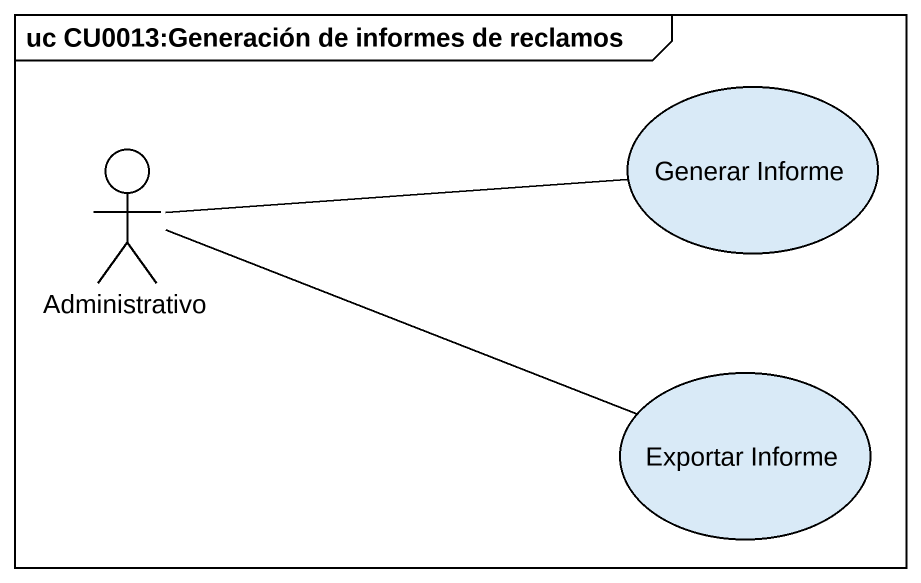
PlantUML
@startuml
mainframe uc CU0013:Generación de informes de reclamos
actor Administrativo
usecase "Generar Informe" as Generar_Informe
usecase "Exportar Informe" as Exportar_Informe
Administrativo -right- Generar_Informe
Administrativo -right- Exportar_Informe
@enduml
